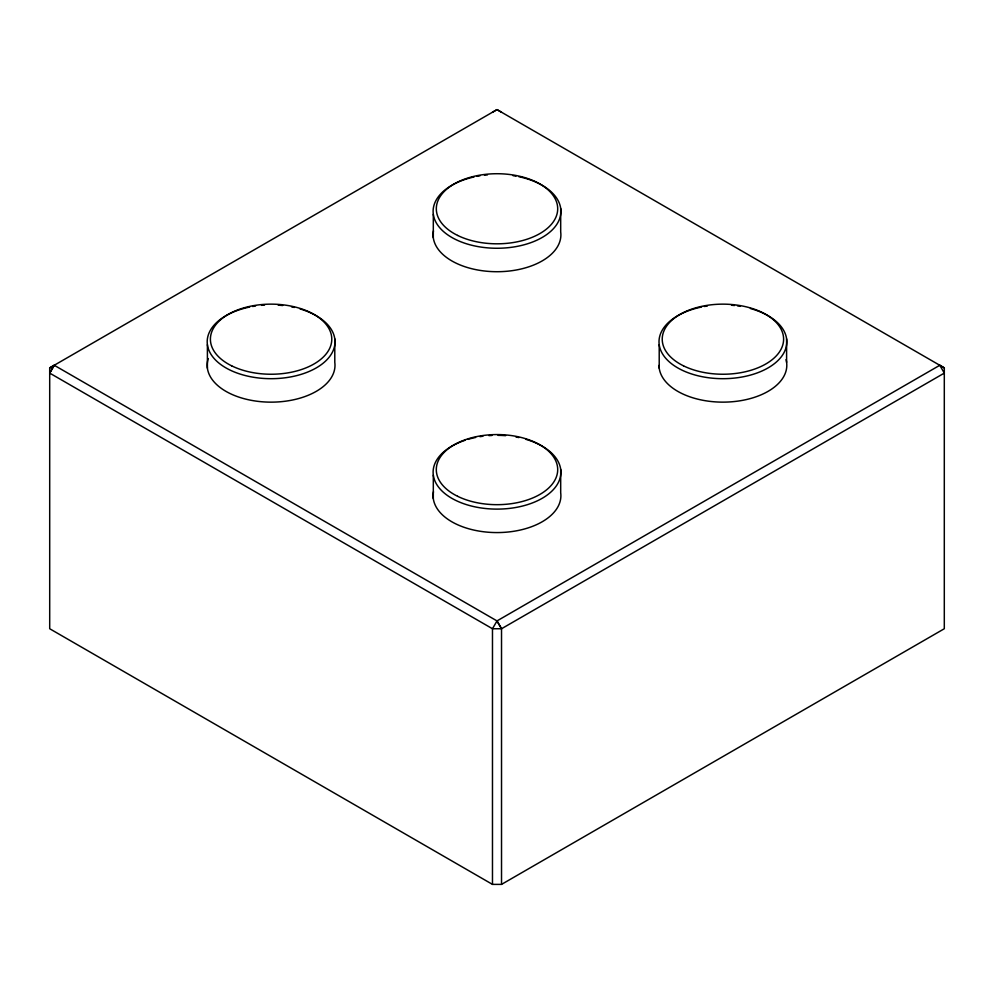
<?xml version="1.0" encoding="UTF-8"?>
<svg xmlns="http://www.w3.org/2000/svg" width="994" height="994" viewBox="0 0 994 994"><rect width="100%" height="100%" fill="white"/><g stroke="black" fill="none" stroke-linecap="round" stroke-linejoin="round"><path stroke-width="1.49" d="M49.7 373.11L54.223 365.258L497 620.915L501.523 628.742L501.523 884.387L492.477 884.387L49.7 628.742L49.7 367.892L54.223 365.258L49.7 373.11L492.477 628.742L501.523 628.742L944.3 373.11L939.802 365.27L497 620.915L492.477 628.742L492.477 884.387M492.477 112.247L497 109.613L944.3 367.892L944.3 628.742L501.523 884.387M49.7 367.892L497 109.613L501.523 112.247M939.777 365.258L944.3 367.892M497 620.915L501.523 628.742M786.602 338.879L786.602 362.338M659.208 344.719L659.208 368.178M560.691 208.454L560.691 231.9A63.902 36.89 0 0 1 496.081 271.71A63.902 36.89 0 0 1 433.471 230.844M560.691 469.305L560.691 492.763A63.902 36.89 0 0 1 496.081 532.573A63.902 36.89 0 0 1 433.471 491.707M433.309 214.294L433.309 237.74M433.309 475.144L433.309 498.603M334.792 338.879L334.792 362.338A63.902 36.89 0 0 1 267.796 402.098A63.902 36.89 0 0 1 208.255 358.561M207.398 344.719L207.398 368.178M300.051 308.923A63.902 36.89 0 0 1 318.987 366.227A63.902 36.89 0 0 1 218.146 362.45A63.902 36.89 0 0 1 249.718 307.034M252.588 306.487A63.902 36.89 0 0 1 255.533 306.028M261.521 305.332A63.902 36.89 0 0 1 264.528 305.108M278.196 305.146A63.902 36.89 0 0 1 282.694 305.531M291.515 306.848A63.902 36.89 0 0 1 294.386 307.457M518.868 176.708A63.902 36.89 0 0 1 548.477 233.23A63.902 36.89 0 0 1 446.207 233.752A63.902 36.89 0 0 1 474.076 176.944M477.058 176.323A63.902 36.89 0 0 1 479.965 175.814M484.426 175.205A63.902 36.89 0 0 1 487.433 174.907M513.041 175.665A63.902 36.89 0 0 1 515.973 176.149M525.95 439.348A63.902 36.89 0 0 1 547.383 494.913A63.902 36.89 0 0 1 448.816 496.453A63.902 36.89 0 0 1 464.993 440.305M467.95 439.373A63.902 36.89 0 0 1 475.629 437.459M479.965 436.677A63.902 36.89 0 0 1 482.922 436.242M488.936 435.633A63.902 36.89 0 0 1 491.943 435.459M498.006 435.347A63.902 36.89 0 0 1 505.611 435.67M515.973 437A63.902 36.89 0 0 1 518.868 437.571M750.383 308.5A63.902 36.89 0 0 1 771.53 365.742A63.902 36.89 0 0 1 670.279 362.723A63.902 36.89 0 0 1 701.54 307.034M704.411 306.487A63.902 36.89 0 0 1 707.343 306.028M731.522 305.245A63.902 36.89 0 0 1 734.504 305.531M737.473 305.879A63.902 36.89 0 0 1 740.418 306.326M786.055 359.604A63.902 36.89 0 0 1 727.968 402.023A63.902 36.89 0 0 1 659.01 365.432M231.701 365.854A60.696 35.051 0 0 0 330.778 345.552A60.696 35.051 0 0 0 250.786 306.164A60.696 35.051 0 0 0 231.701 365.854M457.613 235.429A60.696 35.051 0 0 0 556.69 215.126A60.696 35.051 0 0 0 476.698 175.739A60.696 35.051 0 0 0 457.613 235.429M457.613 496.292A60.696 35.051 0 0 0 556.69 475.989A60.696 35.051 0 0 0 476.698 436.59A60.696 35.051 0 0 0 457.613 496.292M683.524 365.854A60.696 35.051 0 0 0 782.601 345.552A60.696 35.051 0 0 0 702.609 306.164A60.696 35.051 0 0 0 683.524 365.854"/></g></svg>
